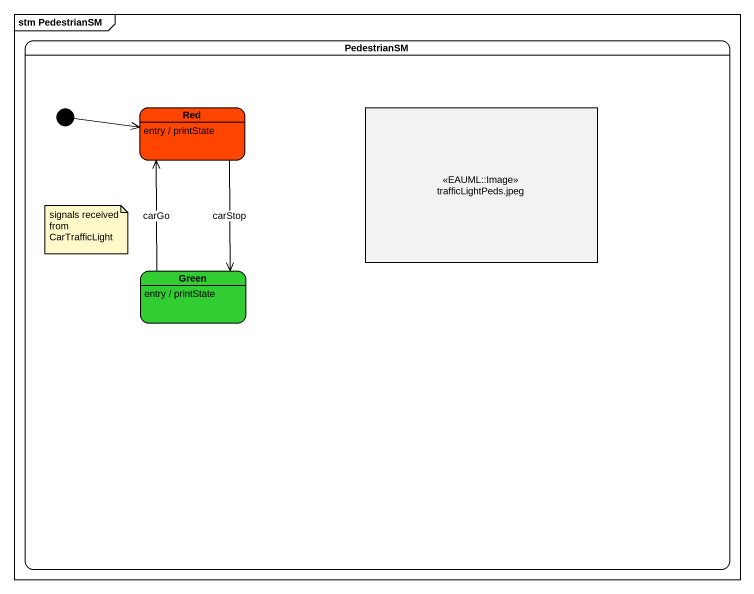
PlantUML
@startuml
mainframe stm PedestrianSM
hide empty description
state PedestrianSM {
  state Red #FF4500
  Red : entry / printState
  state "trafficLightPeds.jpeg" as trafficLightPeds_jpeg <<EAUML::Image>>
  state Green #32CD32
  Green : entry / printState
  [*] -right-> Red
}
Red --> Green : carStop
Green -up-> Red : carGo
note as N1
  signals received from CarTrafficLight
end note
@enduml
